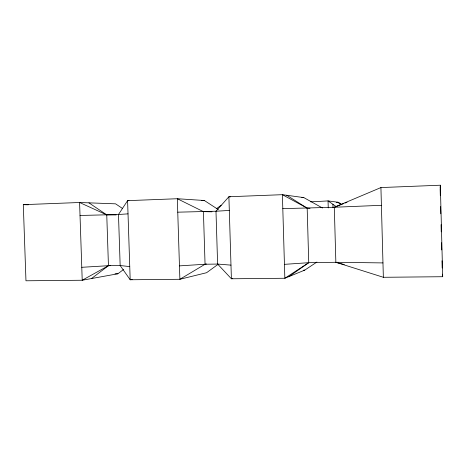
<?xml version="1.0" encoding="UTF-8"?>
<svg xmlns="http://www.w3.org/2000/svg" width="466" height="466" viewBox="0 0 466 466"><rect width="100%" height="100%" fill="white"/><g stroke="black" fill="none" stroke-linecap="round" stroke-linejoin="round"><path stroke-width="0.7" d="M440.114 187.769L440.341 185.212L380.926 187.565L334.308 207.254L282.804 208.634M91.487 278.557L108.444 265.696L110.553 265.375M122.692 208.605L115.58 203.834L79.587 202.5L23.3 204.667L25.968 280.788L82.214 280.241L117.886 273.769L123.537 269.523M216.673 208.582L221.152 205.226M218.239 264.228L206.584 272.709L179.876 279.285L130.183 279.769L120.158 265.521L118.481 214.506L127.591 200.648L177.33 198.732L204.341 200.502L218.344 209.607M289.118 276.513L308.742 262.69L335.858 262.282L382.965 262.917M322.489 208.005L303.803 197.596L282.396 194.683L228.893 196.745L215.985 211.226L217.61 264.059L231.398 278.779L284.843 278.26L304.747 270.123L316.909 262.049M286.747 195.277L307.176 208.162L308.742 262.69L284.843 278.26L282.396 194.683L307.176 208.162L310.047 208.331M206.473 263.954L205.052 264.245L179.876 279.285L177.33 198.732L203.421 211.651L211.995 211.803M440.341 185.212L442.7 276.717L383.355 277.293L335.858 262.282L334.308 207.254L343.692 203.584M345.032 203.06L347.048 202.273M232.755 278.365L231.398 278.779L228.893 196.745L230.32 196.873M132.222 279.344L130.183 279.769L127.591 200.648L128.966 200.718M128.022 213.853L118.481 214.506L80.024 215.473M284.441 264.35L308.742 262.69M179.451 265.876L205.052 264.245L217.61 264.059L230.979 265.131M303.436 270.204L304.747 270.123M81.777 267.303L108.444 265.696L120.158 265.521L129.752 266.604M229.313 210.44L215.985 211.226L177.756 212.176M334.308 207.254L381.404 205.308M201.434 200.613L204.341 200.502M336.423 202.401L338.566 202.331L341.549 204.329M301.828 197.625L303.803 197.596M114.997 273.804L117.886 273.769M116.203 214.925L106.761 214.896L79.587 202.5L82.214 280.241L108.444 265.696L106.761 214.896L88.942 202.844M23.3 204.667L28.321 204.801M338.566 202.331L328.052 200.898L324.755 201.096A106.784 3.041 -1.7 0 1 310.56 201.83M335.858 262.282L344.269 264.554M337.337 202.162L341.526 204.772M336.295 206.659L328.052 200.898L328.25 207.929M442.49 274.171L442.7 276.717M203.421 211.651L205.052 264.245M380.926 187.565L383.355 277.293M332.922 204.254L333.021 207.749M440.131 188.491L440.318 195.72M440.597 206.566L440.784 213.795M441.063 224.641L441.25 231.87M441.529 242.716L441.716 249.945M441.995 260.785L442.182 268.02"/></g></svg>
